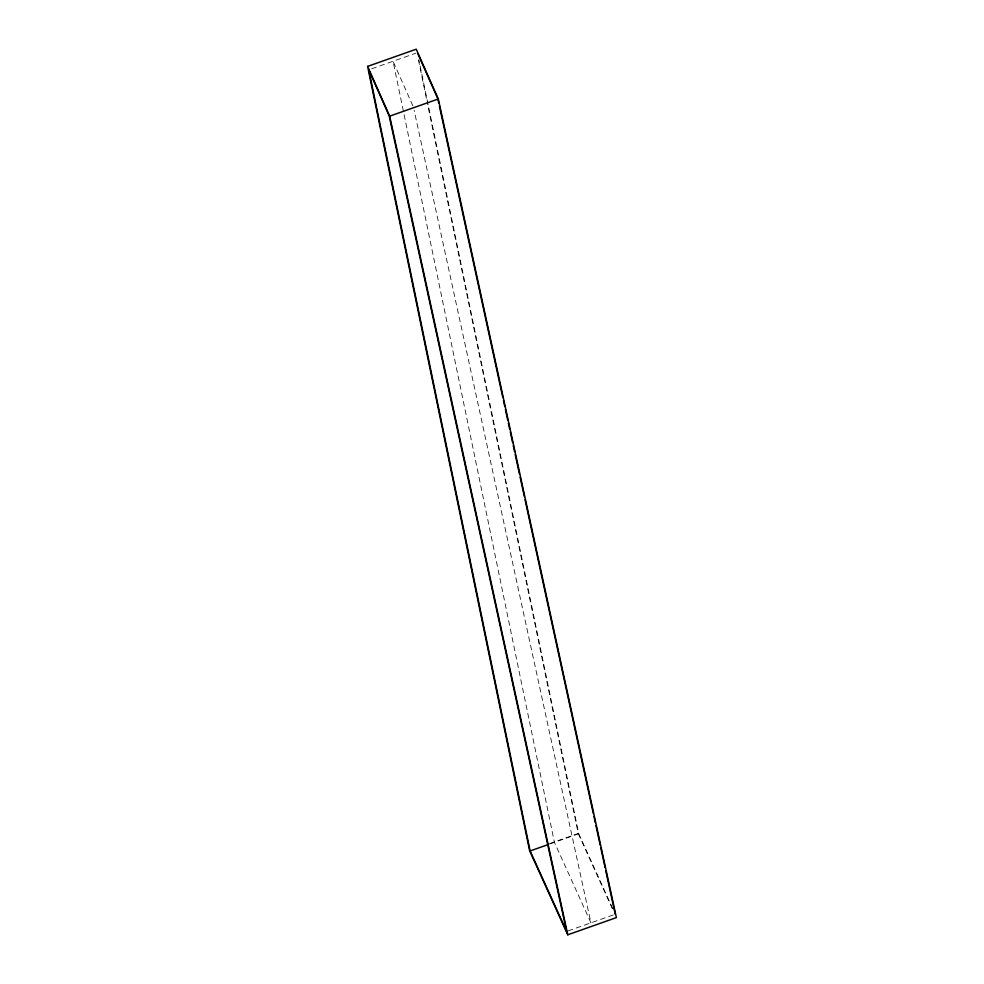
<?xml version="1.0" encoding="UTF-8"?>
<svg xmlns="http://www.w3.org/2000/svg" width="984" height="984" viewBox="0 0 984 984"><rect width="100%" height="100%" fill="white"/><g stroke="black" fill="none" stroke-linecap="round" stroke-linejoin="round"><path stroke-width="0.74" stroke-dasharray="4.92 3.69" d="M371.632 68.819L415.961 53.148M549.625 843.583L578.235 833.473L427.105 101.881M550.142 843.866L578.74 833.755L418.938 60.172M568.063 930.926L613.819 914.751M578.74 833.755L612.737 908.687M578.235 833.473L612.638 909.327M412.849 105.817L393.071 61.242L554.423 842.353L590.941 922.844L414.129 110.22M418.409 59.741L426.798 100.38"/><path stroke-width="1.48" d="M367.61 66.395L416.232 49.2L438.311 98.978L616.39 917.605L567.768 934.8L529.613 850.668L367.61 66.395L389.689 116.161L567.768 934.8M389.689 116.161L438.311 98.978M530.118 850.951L368.766 69.839L389.16 115.805L566.624 931.43L530.118 850.951L548.703 844.37M418.003 54.034L437.782 98.621L438.766 103.123M439.418 106.124L502.824 397.524M503.476 400.537L504.78 406.54M505.432 409.541L507.719 420.057M508.371 423.058L509.687 429.073M510.339 432.074L512.627 442.591M513.279 445.592L514.583 451.607M515.235 454.608L519.49 474.128M520.142 477.142L524.386 496.662M525.05 499.675L593.352 813.608M594.004 816.609L595.308 822.612M595.972 825.625L600.215 845.145M600.867 848.146L605.123 867.679M605.775 870.68L615.246 914.247"/></g></svg>
